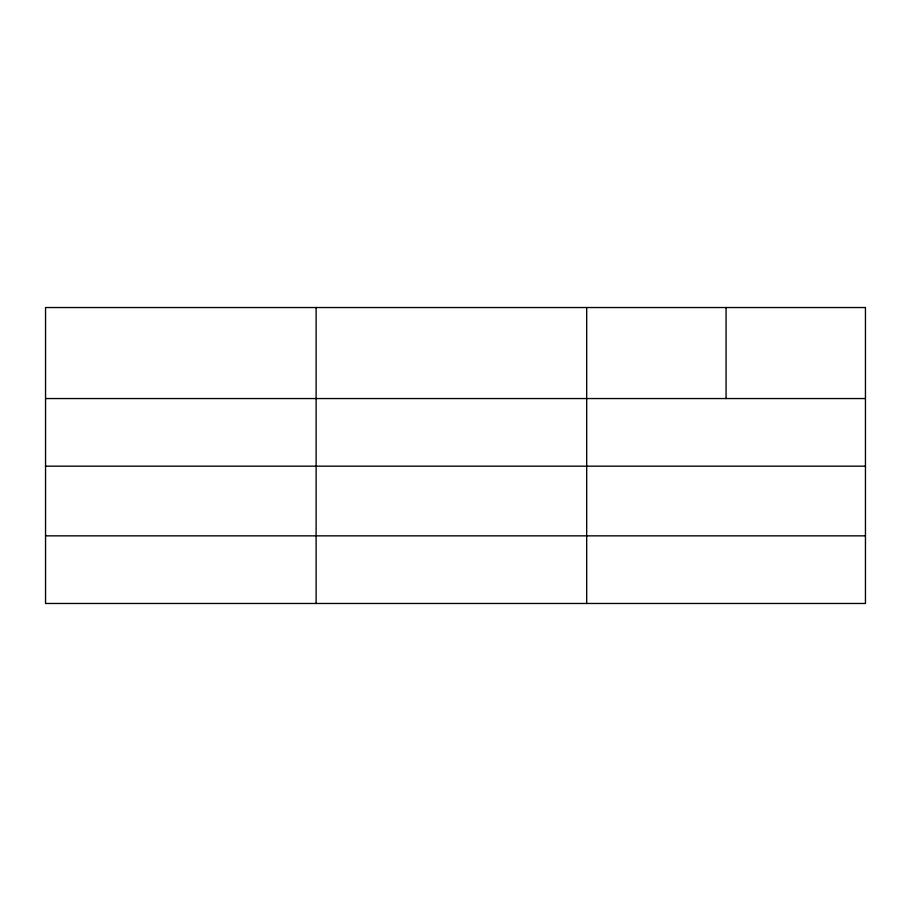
<?xml version="1.0" encoding="UTF-8"?>
<svg xmlns="http://www.w3.org/2000/svg" width="911" height="911" viewBox="0 0 911 911"><rect width="100%" height="100%" fill="white"/><g stroke="black" fill="none" stroke-linecap="round" stroke-linejoin="round"><path stroke-width="1.37" d="M45.55 398.551L865.45 398.551M45.55 466.17L865.45 466.17M45.55 535.85L865.45 535.85M726.067 307.531L726.067 398.551M586.684 307.531L586.684 603.469M316.117 307.531L316.117 603.469M865.45 307.531L45.55 307.531L45.55 603.469L865.45 603.469L865.45 307.531"/></g></svg>
